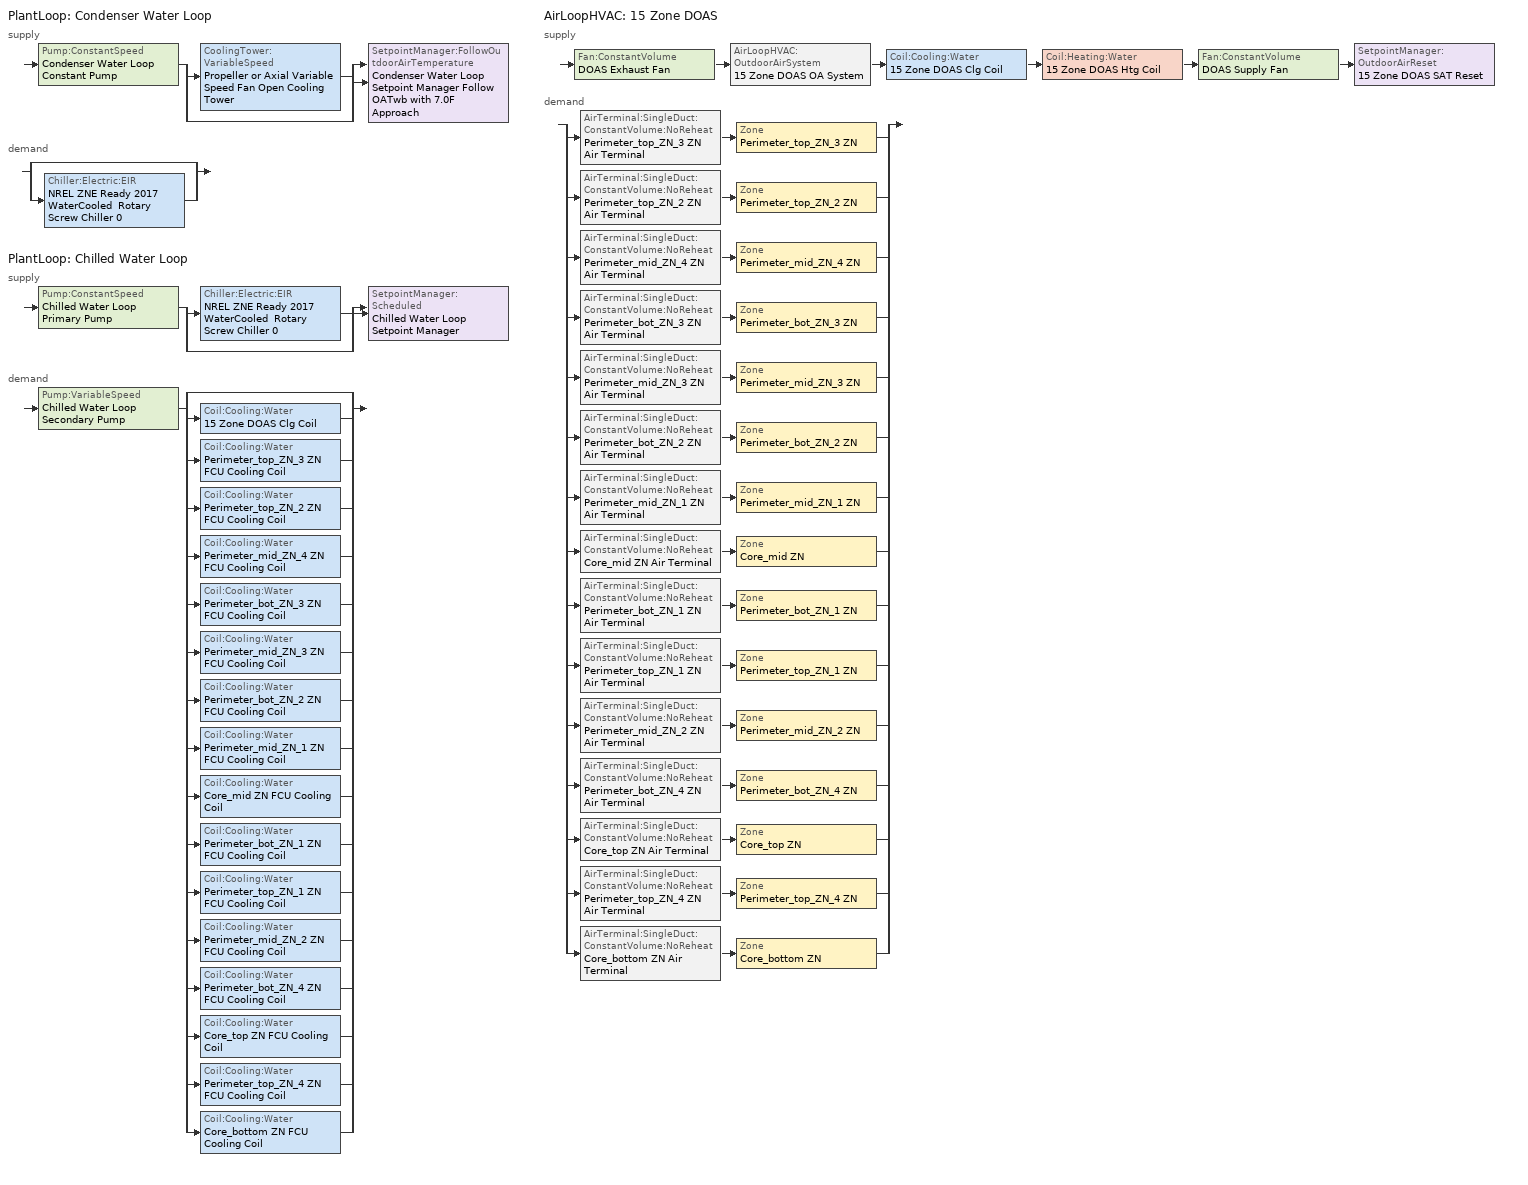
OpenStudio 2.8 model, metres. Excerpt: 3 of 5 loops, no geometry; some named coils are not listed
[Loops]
PlantLoop 'Condenser Water Loop'
 supply: Pump:ConstantSpeed 'Condenser Water Loop Constant Pump' > split
  | CoolingTower:VariableSpeed 'Propeller or Axial Variable Speed Fan Open Cooling Tower'
  | bypass
  join > SetpointManager:FollowOutdoorAirTemperature 'Condenser Water Loop Setpoint Manager Follow OATwb with 7.0F Approach'
 demand: split
  | bypass
  | Chiller:Electric:EIR 'NREL ZNE Ready 2017 WaterCooled  Rotary Screw Chiller 0'
PlantLoop 'Chilled Water Loop'
 supply: Pump:ConstantSpeed 'Chilled Water Loop Primary Pump' > split
  | Chiller:Electric:EIR 'NREL ZNE Ready 2017 WaterCooled  Rotary Screw Chiller 0'
  | bypass
  join > SetpointManager:Scheduled 'Chilled Water Loop Setpoint Manager'
 demand: Pump:VariableSpeed 'Chilled Water Loop Secondary Pump' > split
  | bypass
  | Coil:Cooling:Water '15 Zone DOAS Clg Coil'
  | Coil:Cooling:Water 'Perimeter_top_ZN_3 ZN FCU Cooling Coil'
  | Coil:Cooling:Water 'Perimeter_top_ZN_2 ZN FCU Cooling Coil'
  | Coil:Cooling:Water 'Perimeter_mid_ZN_4 ZN FCU Cooling Coil'
  | Coil:Cooling:Water 'Perimeter_bot_ZN_3 ZN FCU Cooling Coil'
  | Coil:Cooling:Water 'Perimeter_mid_ZN_3 ZN FCU Cooling Coil'
  | Coil:Cooling:Water 'Perimeter_bot_ZN_2 ZN FCU Cooling Coil'
  | Coil:Cooling:Water 'Perimeter_mid_ZN_1 ZN FCU Cooling Coil'
  | Coil:Cooling:Water 'Core_mid ZN FCU Cooling Coil'
  | Coil:Cooling:Water 'Perimeter_bot_ZN_1 ZN FCU Cooling Coil'
  | Coil:Cooling:Water 'Perimeter_top_ZN_1 ZN FCU Cooling Coil'
  | Coil:Cooling:Water 'Perimeter_mid_ZN_2 ZN FCU Cooling Coil'
  | Coil:Cooling:Water 'Perimeter_bot_ZN_4 ZN FCU Cooling Coil'
  | Coil:Cooling:Water 'Core_top ZN FCU Cooling Coil'
  | Coil:Cooling:Water 'Perimeter_top_ZN_4 ZN FCU Cooling Coil'
  | Coil:Cooling:Water 'Core_bottom ZN FCU Cooling Coil'
AirLoopHVAC '15 Zone DOAS'
 supply: Fan:ConstantVolume 'DOAS Exhaust Fan' > AirLoopHVAC:OutdoorAirSystem '15 Zone DOAS OA System' > Coil:Cooling:Water '15 Zone DOAS Clg Coil' > Coil:Heating:Water '15 Zone DOAS Htg Coil' > Fan:ConstantVolume 'DOAS Supply Fan' > SetpointManager:OutdoorAirReset '15 Zone DOAS SAT Reset'
 demand: split
  | AirTerminal:SingleDuct:ConstantVolume:NoReheat 'Perimeter_top_ZN_3 ZN Air Terminal' > Zone 'Perimeter_top_ZN_3 ZN'
  | AirTerminal:SingleDuct:ConstantVolume:NoReheat 'Perimeter_top_ZN_2 ZN Air Terminal' > Zone 'Perimeter_top_ZN_2 ZN'
  | AirTerminal:SingleDuct:ConstantVolume:NoReheat 'Perimeter_mid_ZN_4 ZN Air Terminal' > Zone 'Perimeter_mid_ZN_4 ZN'
  | AirTerminal:SingleDuct:ConstantVolume:NoReheat 'Perimeter_bot_ZN_3 ZN Air Terminal' > Zone 'Perimeter_bot_ZN_3 ZN'
  | AirTerminal:SingleDuct:ConstantVolume:NoReheat 'Perimeter_mid_ZN_3 ZN Air Terminal' > Zone 'Perimeter_mid_ZN_3 ZN'
  | AirTerminal:SingleDuct:ConstantVolume:NoReheat 'Perimeter_bot_ZN_2 ZN Air Terminal' > Zone 'Perimeter_bot_ZN_2 ZN'
  | AirTerminal:SingleDuct:ConstantVolume:NoReheat 'Perimeter_mid_ZN_1 ZN Air Terminal' > Zone 'Perimeter_mid_ZN_1 ZN'
  | AirTerminal:SingleDuct:ConstantVolume:NoReheat 'Core_mid ZN Air Terminal' > Zone 'Core_mid ZN'
  | AirTerminal:SingleDuct:ConstantVolume:NoReheat 'Perimeter_bot_ZN_1 ZN Air Terminal' > Zone 'Perimeter_bot_ZN_1 ZN'
  | AirTerminal:SingleDuct:ConstantVolume:NoReheat 'Perimeter_top_ZN_1 ZN Air Terminal' > Zone 'Perimeter_top_ZN_1 ZN'
  | AirTerminal:SingleDuct:ConstantVolume:NoReheat 'Perimeter_mid_ZN_2 ZN Air Terminal' > Zone 'Perimeter_mid_ZN_2 ZN'
  | AirTerminal:SingleDuct:ConstantVolume:NoReheat 'Perimeter_bot_ZN_4 ZN Air Terminal' > Zone 'Perimeter_bot_ZN_4 ZN'
  | AirTerminal:SingleDuct:ConstantVolume:NoReheat 'Core_top ZN Air Terminal' > Zone 'Core_top ZN'
  | AirTerminal:SingleDuct:ConstantVolume:NoReheat 'Perimeter_top_ZN_4 ZN Air Terminal' > Zone 'Perimeter_top_ZN_4 ZN'
  | AirTerminal:SingleDuct:ConstantVolume:NoReheat 'Core_bottom ZN Air Terminal' > Zone 'Core_bottom ZN'
[Sizing:Zone] Zone Cooling Design Supply Air Temperature Input Method=SupplyAirTemperature; Zone Cooling Design Supply Air Temperature {C}=12.7778; Zone Cooling Design Supply Air Temperature Difference {deltaC}=11.11; Zone Heating Design Supply Air Temperature Input Method=SupplyAirTemperature; Zone Heating Design Supply Air Temperature {C}=40; Zone Heating Design Supply Air Temperature Difference {deltaC}=11.11; Zone Cooling Design Supply Air Humidity Ratio {kg-H2O/kg-air}=0.0085; Zone Heating Design Supply Air Humidity Ratio {kg-H2O/kg-air}=0.008; Cooling Design Air Flow Method=DesignDay; Heating Design Air Flow Method=DesignDay; Account for Dedicated Outdoor Air System=Yes; Dedicated Outdoor Air System Control Strategy=NeutralSupplyAir; Dedicated Outdoor Air Low Setpoint Temperature for Design {C}=15.5556; Dedicated Outdoor Air High Setpoint Temperature for Design {C}=21.1111
Core_mid ZN; Core_top ZN; Perimeter_bot_ZN_1 ZN; Perimeter_bot_ZN_2 ZN; Perimeter_bot_ZN_3 ZN; Perimeter_bot_ZN_4 ZN; Perimeter_mid_ZN_1 ZN; Perimeter_mid_ZN_2 ZN; Perimeter_mid_ZN_3 ZN; Perimeter_mid_ZN_4 ZN; Perimeter_top_ZN_1 ZN; Perimeter_top_ZN_2 ZN; Perimeter_top_ZN_3 ZN; Perimeter_top_ZN_4 ZN
[Zone equipment]
Core_mid ZN: Core_mid ZN Air Terminal, Core_mid ZN FCU
Core_top ZN: Core_top ZN Air Terminal, Core_top ZN FCU
Perimeter_bot_ZN_1 ZN: Perimeter_bot_ZN_1 ZN Air Terminal, Perimeter_bot_ZN_1 ZN FCU
Perimeter_bot_ZN_2 ZN: Perimeter_bot_ZN_2 ZN Air Terminal, Perimeter_bot_ZN_2 ZN FCU
Perimeter_bot_ZN_3 ZN: Perimeter_bot_ZN_3 ZN Air Terminal, Perimeter_bot_ZN_3 ZN FCU
Perimeter_bot_ZN_4 ZN: Perimeter_bot_ZN_4 ZN Air Terminal, Perimeter_bot_ZN_4 ZN FCU
Perimeter_mid_ZN_1 ZN: Perimeter_mid_ZN_1 ZN Air Terminal, Perimeter_mid_ZN_1 ZN FCU
Perimeter_mid_ZN_2 ZN: Perimeter_mid_ZN_2 ZN Air Terminal, Perimeter_mid_ZN_2 ZN FCU
Perimeter_mid_ZN_3 ZN: Perimeter_mid_ZN_3 ZN Air Terminal, Perimeter_mid_ZN_3 ZN FCU
Perimeter_mid_ZN_4 ZN: Perimeter_mid_ZN_4 ZN Air Terminal, Perimeter_mid_ZN_4 ZN FCU
Perimeter_top_ZN_1 ZN: Perimeter_top_ZN_1 ZN Air Terminal, Perimeter_top_ZN_1 ZN FCU
Perimeter_top_ZN_2 ZN: Perimeter_top_ZN_2 ZN Air Terminal, Perimeter_top_ZN_2 ZN FCU
Perimeter_top_ZN_3 ZN: Perimeter_top_ZN_3 ZN Air Terminal, Perimeter_top_ZN_3 ZN FCU
Perimeter_top_ZN_4 ZN: Perimeter_top_ZN_4 ZN Air Terminal, Perimeter_top_ZN_4 ZN FCU
[PlantLoop] Glycol Concentration=0; Plant Loop Volume {m3}=Autocalculate; Load Distribution Scheme=Optimal
Name | Maximum Loop Temperature {C} | Minimum Loop Temperature {C} | Common Pipe Simulation
Condenser Water Loop | 80 | 5
Chilled Water Loop | 40 | 1 | CommonPipe
[Sizing:Plant] Sizing Option=NonCoincident; Zone Timesteps in Averaging Window=1; Coincident Sizing Factor Mode=None
Name | Loop Type | Design Loop Exit Temperature {C} | Loop Design Temperature Difference {deltaC}
Condenser Water Loop | Condenser | 29.4444 | 5.55556
Chilled Water Loop | Cooling | 6.66667 | 5.61111
[SetpointManager:Scheduled]
Chilled Water Loop Setpoint Manager: Control Variable=Temperature; Schedule=Chilled Water Loop Temp - 44F; Setpoint Node or NodeList=Chilled Water Loop Supply Outlet Node
[Pump:ConstantSpeed] Rated Flow Rate {m3/s}=autosize; Rated Power Consumption {W}=autosize; Motor Efficiency=0.9; Fraction of Motor Inefficiencies to Fluid Stream=0; Pump Control Type=Intermittent; Design Power Sizing Method=PowerPerFlowPerPressure; Design Electric Power per Unit Flow Rate {W/(m3/s)}=348701.1; Design Shaft Power per Unit Flow Rate per Unit Head {W-s/m3-Pa}=1.28205
Name | Rated Pump Head {Pa}
Condenser Water Loop Constant Pump | 148557
Chilled Water Loop Primary Pump | 44836
[EnergyManagementSystem:Program]
SYS5ZonePVAV2OptimumStartProg0: IF DaylightSavings==0 && DayOfWeek>1 && Hour==5 && OAT_1<23.9 && OAT_1>1.7; SET SYS5ZonePVAV2ClgSch0 = 29.4; SET SYS5ZonePVAV2HtgSch0 = 15.6; ELSEIF DaylightSavings==0 && DayOfWeek==1 && Hour==7 && OAT_1<23.9 && OAT_1>1.7; SET SYS5ZonePVAV2ClgSch0 = 29.4; SET SYS5ZonePVAV2HtgSch0 = 15.6; ELSEIF DaylightSavings==1 && DayOfWeek>1 && Hour==4 && OAT_1<23.9 && OAT_1>1.7; SET SYS5ZonePVAV2ClgSch0 = 29.4; SET SYS5ZonePVAV2HtgSch0 = 15.6; ELSEIF DaylightSavings==1 && DayOfWeek==1 && Hour==6 && OAT_1<23.9 && OAT_1>1.7; SET SYS5ZonePVAV2ClgSch0 = 29.4; SET SYS5ZonePVAV2HtgSch0 = 15.6; ELSE; SET SYS5ZonePVAV2ClgSch0 = NULL; SET SYS5ZonePVAV2HtgSch0 = NULL; ENDIF
[EnergyManagementSystem:ProgramCallingManager]
SYS5ZonePVAVOptimumStartCallingManager0: BeginTimestepBeforePredictor; SYS5ZonePVAVOptimumStartProg0
SYS5ZonePVAV2OptimumStartCallingManager0: BeginTimestepBeforePredictor; SYS5ZonePVAV2OptimumStartProg0
[Pump:VariableSpeed]
Chilled Water Loop Secondary Pump: Rated Pump Head {Pa}=134508; Motor Efficiency=0.9; Fraction of Motor Inefficiencies to Fluid Stream=0; Coefficient 1 of the Part Load Performance Curve=0; Coefficient 2 of the Part Load Performance Curve=0.0205; Coefficient 3 of the Part Load Performance Curve=0.4101; Coefficient 4 of the Part Load Performance Curve=0.5753; Pump Control Type=Intermittent; Skin Loss Radiative Fraction=0.5; Design Power Sizing Method=PowerPerFlowPerPressure; Design Electric Power per Unit Flow Rate {W/(m3/s)}=348701.1; Design Shaft Power per Unit Flow Rate per Unit Head {W-s/m3-Pa}=1.28205; Design Minimum Flow Rate Fraction=0
[SetpointManager:FollowOutdoorAirTemperature]
Condenser Water Loop Setpoint Manager Follow OATwb with 7.0F Approach: Control Variable=Temperature; Reference Temperature Type=OutdoorAirWetBulb; Offset Temperature Difference {deltaC}=3.88889; Maximum Setpoint Temperature {C}=29.4444; Minimum Setpoint Temperature {C}=21.1111; Setpoint Node or NodeList=Condenser Water Loop Supply Outlet Node
[CoolingTower:VariableSpeed]
Propeller or Axial Variable Speed Fan Open Cooling Tower: Model Type=CoolToolsCrossFlow; Design Inlet Air Wet-Bulb Temperature {C}=25.5556; Design Approach Temperature {deltaC}=3.88889; Design Range Temperature {deltaC}=5.55556; Design Water Flow Rate {m3/s}=autosize; Design Air Flow Rate {m3/s}=autosize; Design Fan Power {W}=autosize; Fan Power Ratio Function of Air Flow Rate Ratio Curve=VSD-TWR-FAN-FPLR; Minimum Air Flow Rate Ratio=0.2; Fraction of Tower Capacity in Free Convection Regime=0.125; Basin Heater Capacity {W/K}=0; Basin Heater Setpoint Temperature {C}=2; Evaporation Loss Mode=SaturatedExit; Evaporation Loss Factor {percent/K}=0.2; Drift Loss Percent {percent}=0.008; Blowdown Calculation Mode=ConcentrationRatio; Blowdown Concentration Ratio=3; Number of Cells=1; Sizing Factor=1
[Chiller:Electric:EIR]
NREL ZNE Ready 2017 WaterCooled  Rotary Screw Chiller 0: Reference Capacity {W}=Autosize; Reference COP {W/W}=5.5; Reference Leaving Chilled Water Temperature {C}=6.66667; Reference Entering Condenser Fluid Temperature {C}=35; Cooling Capacity Function of Temperature Curve=Curve Biquadratic 1; Electric Input to Cooling Output Ratio Function of Temperature Curve=Curve Biquadratic 2; Electric Input to Cooling Output Ratio Function of Part Load Ratio Curve=Curve Quadratic 1; Minimum Part Load Ratio=0.15; Maximum Part Load Ratio=1; Optimum Part Load Ratio=1; Minimum Unloading Ratio=0.25; Condenser Type=WaterCooled; Leaving Chilled Water Lower Temperature Limit {C}=2.22222; Chiller Flow Mode=ConstantFlow; Design Heat Recovery Water Flow Rate {m3/s}=0; Sizing Factor=1; Basin Heater Capacity {W/K}=0; Basin Heater Setpoint Temperature {C}=10
[AirLoopHVAC]
15 Zone DOAS: Availability Schedule=Always On Discrete; Design Supply Air Flow Rate {m3/s}=AutoSize
[Sizing:System]
15 Zone DOAS: Type of Load to Size On=VentilationRequirement; Design Outdoor Air Flow Rate {m3/s}=Autosize; Central Heating Maximum System Air Flow Ratio=1; Preheat Design Temperature {C}=7; Preheat Design Humidity Ratio {kg-H2O/kg-Air}=0.008; Precool Design Temperature {C}=12.8; Precool Design Humidity Ratio {kg-H2O/kg-Air}=0.008; Central Cooling Design Supply Air Temperature {C}=15.5556; Central Heating Design Supply Air Temperature {C}=21.1111; Sizing Option=Coincident; 100% Outdoor Air in Cooling=Yes; 100% Outdoor Air in Heating=Yes; Central Cooling Design Supply Air Humidity Ratio {kg-H2O/kg-Air}=0.0085; Central Heating Design Supply Air Humidity Ratio {kg-H2O/kg-Air}=0.008; Cooling Design Air Flow Method=DesignDay; Cooling Design Air Flow Rate {m3/s}=0; Heating Design Air Flow Method=DesignDay; Heating Design Air Flow Rate {m3/s}=0; System Outdoor Air Method=ZoneSum; Zone Maximum Outdoor Air Fraction=1; Cooling Supply Air Flow Rate Per Floor Area {m3/s-m2}=0.00996765; Cooling Fraction of Autosized Cooling Supply Air Flow Rate=1; Cooling Supply Air Flow Rate Per Unit Cooling Capacity {m3/s-W}=3.94755e-05; Heating Supply Air Flow Rate Per Floor Area {m3/s-m2}=0.00996765; Heating Fraction of Autosized Heating Supply Air Flow Rate=1; Heating Fraction of Autosized Cooling Supply Air Flow Rate=1; Heating Supply Air Flow Rate Per Unit Heating Capacity {m3/s-W}=3.15882e-05; Cooling Design Capacity Method=CoolingDesignCapacity; Cooling Design Capacity {W}=autosize; Cooling Design Capacity Per Floor Area {W/m2}=234.7; Fraction of Autosized Cooling Design Capacity=1; Heating Design Capacity Method=HeatingDesignCapacity; Heating Design Capacity {W}=autosize; Heating Design Capacity Per Floor Area {W/m2}=157; Fraction of Autosized Heating Design Capacity=1; Central Cooling Capacity Control Method=OnOff
[Fan:ConstantVolume] Availability Schedule=Always On Discrete; Fan Total Efficiency=0.58175; Maximum Flow Rate {m3/s}=AutoSize; Motor Efficiency=0.895; Motor In Airstream Fraction=1
Name | Pressure Rise {Pa}
DOAS Supply Fan | 747.267
DOAS Exhaust Fan | 498.178
[Controller:WaterCoil] Action=Reverse; Minimum Actuated Flow {m3/s}=0
Name | Water Coil
15 Zone DOAS Clg Coil Controller | 15 Zone DOAS Clg Coil
Perimeter_top_ZN_3 ZN FCU Cooling Coil Controller | Perimeter_top_ZN_3 ZN FCU Cooling Coil
Perimeter_top_ZN_2 ZN FCU Cooling Coil Controller | Perimeter_top_ZN_2 ZN FCU Cooling Coil
Perimeter_mid_ZN_4 ZN FCU Cooling Coil Controller | Perimeter_mid_ZN_4 ZN FCU Cooling Coil
Perimeter_bot_ZN_3 ZN FCU Cooling Coil Controller | Perimeter_bot_ZN_3 ZN FCU Cooling Coil
Perimeter_mid_ZN_3 ZN FCU Cooling Coil Controller | Perimeter_mid_ZN_3 ZN FCU Cooling Coil
Perimeter_bot_ZN_2 ZN FCU Cooling Coil Controller | Perimeter_bot_ZN_2 ZN FCU Cooling Coil
Perimeter_mid_ZN_1 ZN FCU Cooling Coil Controller | Perimeter_mid_ZN_1 ZN FCU Cooling Coil
Core_mid ZN FCU Cooling Coil Controller | Core_mid ZN FCU Cooling Coil
Perimeter_bot_ZN_1 ZN FCU Cooling Coil Controller | Perimeter_bot_ZN_1 ZN FCU Cooling Coil
Perimeter_top_ZN_1 ZN FCU Cooling Coil Controller | Perimeter_top_ZN_1 ZN FCU Cooling Coil
Perimeter_mid_ZN_2 ZN FCU Cooling Coil Controller | Perimeter_mid_ZN_2 ZN FCU Cooling Coil
Perimeter_bot_ZN_4 ZN FCU Cooling Coil Controller | Perimeter_bot_ZN_4 ZN FCU Cooling Coil
Core_top ZN FCU Cooling Coil Controller | Core_top ZN FCU Cooling Coil
Perimeter_top_ZN_4 ZN FCU Cooling Coil Controller | Perimeter_top_ZN_4 ZN FCU Cooling Coil
Core_bottom ZN FCU Cooling Coil Controller | Core_bottom ZN FCU Cooling Coil
[Coil:Cooling:Water] Availability Schedule=Always On Discrete; Design Inlet Water Temperature {C}=Autosize; Heat Exchanger Configuration=CrossFlow
15 Zone DOAS Clg Coil; Perimeter_top_ZN_3 ZN FCU Cooling Coil; Perimeter_top_ZN_2 ZN FCU Cooling Coil; Perimeter_mid_ZN_4 ZN FCU Cooling Coil; Perimeter_bot_ZN_3 ZN FCU Cooling Coil; Perimeter_mid_ZN_3 ZN FCU Cooling Coil; Perimeter_bot_ZN_2 ZN FCU Cooling Coil; Perimeter_mid_ZN_1 ZN FCU Cooling Coil; Core_mid ZN FCU Cooling Coil; Perimeter_bot_ZN_1 ZN FCU Cooling Coil; Perimeter_top_ZN_1 ZN FCU Cooling Coil; Perimeter_mid_ZN_2 ZN FCU Cooling Coil; Perimeter_bot_ZN_4 ZN FCU Cooling Coil; Core_top ZN FCU Cooling Coil; Perimeter_top_ZN_4 ZN FCU Cooling Coil; Core_bottom ZN FCU Cooling Coil
[Controller:OutdoorAir]
15 Zone DOAS Outdoor Air Controller: Minimum Outdoor Air Flow Rate {m3/s}=autosize; Maximum Outdoor Air Flow Rate {m3/s}=Autosize; Economizer Control Type=NoEconomizer; Economizer Control Action Type=ModulateFlow; Lockout Type=NoLockout; Minimum Limit Type=FixedMinimum; Minimum Fraction of Outdoor Air Schedule=Always On Discrete; Controller Mechanical Ventilation=15 Zone DOAS Mechanical Ventilation Controller; High Humidity Control=No; Heat Recovery Bypass Control Type=BypassWhenWithinEconomizerLimits
[Controller:MechanicalVentilation]
15 Zone DOAS Mechanical Ventilation Controller: Availability Schedule=Always On Discrete; System Outdoor Air Method=ZoneSum
[AirLoopHVAC:OutdoorAirSystem]
15 Zone DOAS OA System: Controller=15 Zone DOAS Outdoor Air Controller
[SetpointManager:OutdoorAirReset]
15 Zone DOAS SAT Reset: Control Variable=Temperature; Setpoint at Outdoor Low Temperature {C}=21.1111; Outdoor Low Temperature {C}=15.5556; Setpoint at Outdoor High Temperature {C}=15.5556; Outdoor High Temperature {C}=21.1111; Setpoint Node or NodeList=15 Zone DOAS Supply Outlet Node
[HeatExchanger:AirToAir:SensibleAndLatent]
15 Zone DOAS Heat Exchanger: Availability Schedule=Always On Discrete; Nominal Supply Air Flow Rate {m3/s}=autosize; Sensible Effectiveness at 100% Heating Air Flow=0.76; Latent Effectiveness at 100% Heating Air Flow=0.68; Sensible Effectiveness at 75% Heating Air Flow=0.81; Latent Effectiveness at 75% Heating Air Flow=0.73; Sensible Effectiveness at 100% Cooling Air Flow=0.76; Latent Effectiveness at 100% Cooling Air Flow=0.68; Sensible Effectiveness at 75% Cooling Air Flow=0.81; Latent Effectiveness at 75% Cooling Air Flow=0.73; Nominal Electric Power {W}=0; Supply Air Outlet Temperature Control=No; Heat Exchanger Type=Rotary; Frost Control Type=None; Threshold Temperature {C}=1.7; Economizer Lockout=Yes
[AirTerminal:SingleDuct:ConstantVolume:NoReheat] Availability Schedule=Always On Discrete; Maximum Air Flow Rate {m3/s}=AutoSize
Perimeter_top_ZN_3 ZN Air Terminal; Perimeter_top_ZN_2 ZN Air Terminal; Perimeter_mid_ZN_4 ZN Air Terminal; Perimeter_bot_ZN_3 ZN Air Terminal; Perimeter_mid_ZN_3 ZN Air Terminal; Perimeter_bot_ZN_2 ZN Air Terminal; Perimeter_mid_ZN_1 ZN Air Terminal; Core_mid ZN Air Terminal; Perimeter_bot_ZN_1 ZN Air Terminal; Perimeter_top_ZN_1 ZN Air Terminal; Perimeter_mid_ZN_2 ZN Air Terminal; Perimeter_bot_ZN_4 ZN Air Terminal; Core_top ZN Air Terminal; Perimeter_top_ZN_4 ZN Air Terminal; Core_bottom ZN Air Terminal
[Schedule:Ruleset]
Chilled Water Loop Temp - 44F: Default Day Schedule=Chilled Water Loop Temp - 44F Default
[Schedule:Day]
Chilled Water Loop Temp - 44F Default: 24, 0, 6.66667
[Schedule:Constant]
Always On Discrete: Value=1
[Curve:Cubic]
VSD-TWR-FAN-FPLR: Coefficient1 Constant=0.331629; Coefficient2 x=-0.885676; Coefficient3 x**2=0.605565; Coefficient4 x**3=0.948482; Minimum Value of x=0; Maximum Value of x=1
[Curve:Biquadratic] Minimum Value of x=5; Maximum Value of x=10; Minimum Value of y=24; Maximum Value of y=35
Name | Coefficient1 Constant | Coefficient2 x | Coefficient3 x**2 | Coefficient4 y | Coefficient5 y**2 | Coefficient6 x*y
Curve Biquadratic 1 | 1.02152 | 0.0370359 | 0.000233248 | -0.00389405 | -6.52536e-05 | -0.000268045
Curve Biquadratic 2 | 0.701769 | -0.00452016 | 0.00053311 | -0.00549821 | 0.000544579 | -0.000729032
[Curve:Quadratic]
Curve Quadratic 1: Coefficient1 Constant=0.0636912; Coefficient2 x=0.584888; Coefficient3 x**2=0.352803; Minimum Value of x=0; Maximum Value of x=1
